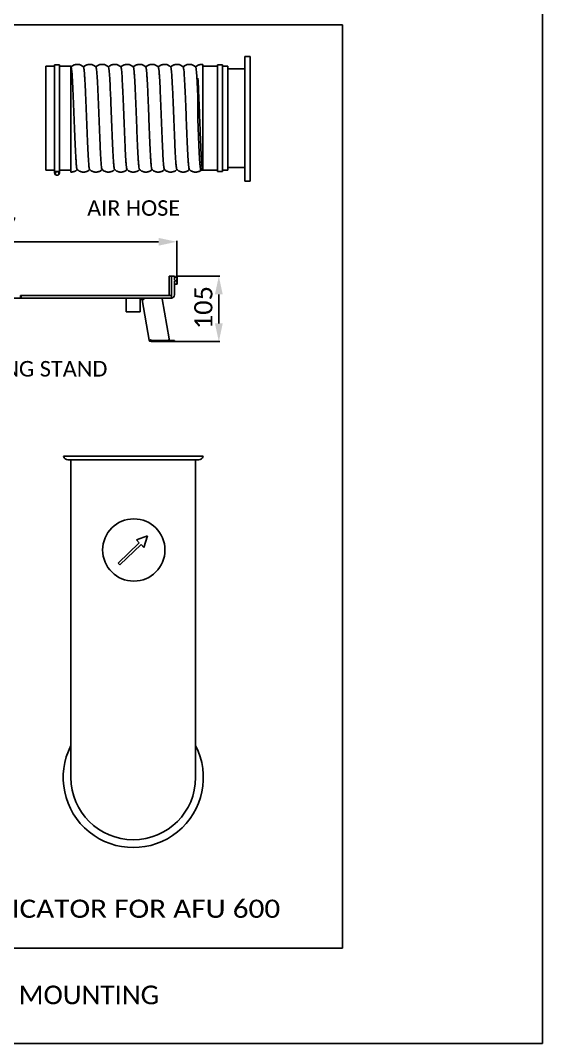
# Model space of a CAD drawing. Header units: millimetres. Extents: x 239 to 3500, y 0 to 2475.
# Drawn here: x 2662 to 3500, y 0 to 1643 of the extents above; entities that cross this region are included whole.
import ezdxf
from ezdxf.enums import TextEntityAlignment as Align

# ---------------------------------------------------------------- set-up
doc = ezdxf.new("R2010")
doc.units = ezdxf.units.MM
doc.header["$LTSCALE"] = 192.5
doc.header["$PDMODE"] = 3
doc.header["$PDSIZE"] = 8
doc.layers.get('0').update_dxf_attribs({"linetype": 'CONTINUOUS'})
doc.layers.get('Defpoints').update_dxf_attribs({"linetype": 'CONTINUOUS'})
doc.styles.get("Standard").update_dxf_attribs({"font": 'calibri.ttf'})
doc.dimstyles.new('DIMSTYLE_2', dxfattribs={"dimtxt": 29.166667, "dimasz": 29.166667, "dimexe": 1.5, "dimexo": 1, "dimtad": 1, "dimdsep": 46, "dimtxsty": 'Standard', "dimblk": '_FILLED', "dimblk1": '_FILLED', "dimblk2": '_FILLED', "dimcen": 0.09, "dimazin": 2, "dimtp": 0.01, "dimtm": 0.01, "dimtfac": 1, "dimtofl": 0, "dimtmove": 0, "dimatfit": 1, "dimldrblk": '_FILLED', "dimfxl": 1, "dimtolj": 1, "dimarcsym": 0})

# ---------------------------------------------------------------- blocks, each defined once
blk = doc.blocks.new('_FILLED')
at = {"color": 0, "linetype": 'ByBlock'}
blk.add_solid([(0, 0), (-1, 0.214), (-1, -0.214)], dxfattribs=at)
blk = doc.blocks.new('*D57')
at = {"color": 0, "linetype": 'Continuous', "lineweight": -2}
for p, q in [((2306.9, 1231.9), (2306.9, 1288.9)), ((2336.1, 1287.4), (2883.8, 1287.4)), ((2912.9, 1231.6), (2912.9, 1288.9))]:
    blk.add_line(p, q, dxfattribs=at)
at = {"layer": 'Defpoints', "color": 0}
for p in [(2912.9, 1287.4), (2306.9, 1230.9), (2912.9, 1230.6)]:
    blk.add_point(p, dxfattribs=at)
at = {"color": 0, "linetype": 'ByBlock', "lineweight": -2, "xscale": 29.1666666667, "yscale": 29.1666666667, "zscale": 29.1666666667, "rotation": 180}
blk.add_blockref('_FILLED', (2306.9, 1287.4), dxfattribs=at)
at = {"color": 0, "linetype": 'ByBlock', "lineweight": -2, "xscale": 29.1666666667, "yscale": 29.1666666667, "zscale": 29.1666666667}
blk.add_blockref('_FILLED', (2912.9, 1287.4), dxfattribs=at)
at = {"color": 0, "insert": (2620.9, 1326.9), "char_height": 29.17, "attachment_point": 2, "line_spacing_factor": 0.9}
blk.add_mtext('\\A1;607', dxfattribs=at)
blk = doc.blocks.new('*D58')
at = {"color": 0, "linetype": 'Continuous', "lineweight": -2}
for p, q in [((2911.3, 1232.1), (2982, 1232.1)), ((2980.5, 1202.9), (2980.5, 1156.2)), ((2909.8, 1127.1), (2982, 1127.1))]:
    blk.add_line(p, q, dxfattribs=at)
at = {"layer": 'Defpoints', "color": 0}
for p in [(2910.3, 1232.1), (2908.8, 1127.1), (2980.5, 1127.1)]:
    blk.add_point(p, dxfattribs=at)
at = {"color": 0, "linetype": 'ByBlock', "lineweight": -2, "xscale": 29.1666666667, "yscale": 29.1666666667, "zscale": 29.1666666667}
for p, rotation in [((2980.5, 1232.1), 90), ((2980.5, 1127.1), 270)]:
    blk.add_blockref('_FILLED', p, dxfattribs=dict(at, rotation=rotation))
at = {"color": 0, "insert": (2941, 1181.7), "char_height": 29.17, "attachment_point": 2, "rotation": 90, "line_spacing_factor": 0.9}
blk.add_mtext('\\A1;105', dxfattribs=at)
blk = doc.blocks.new('ARROW_4_BL0', base_point=(2939.3, 584.8))
at = {"color": 7, "linetype": 'Continuous'}
for p, q in [((2945.1, 601.7), (2962.8, 608.2)), ((2962.8, 608.2), (2956.7, 589.7)), ((2915.8, 564.2), (2949.5, 597.1)), ((2918.5, 561.4), (2952.3, 594.3)), ((2949.5, 597.1), (2945.1, 601.7)), ((2952.3, 594.3), (2956.7, 589.7)), ((2915.8, 564.2), (2918.5, 561.4))]:
    blk.add_line(p, q, dxfattribs=at)

msp = doc.modelspace()

# ---------------------------------------------------------------- linework, layer by layer
at = {"linetype": 'Continuous'}
for p, q in [((3500, 0), (3500, 2475)), ((2702.925, 1402.198), (2702.925, 1569.398)), ((2702.925, 1569.398), (2716.907, 1569.398)), ((2716.907, 1571.398), (2716.907, 1400.198)), ((2716.907, 1571.398), (2724.907, 1571.398)), ((2724.907, 1571.398), (2724.907, 1400.198)), ((2724.907, 1569.398), (2742.925, 1569.398)), ((2742.925, 1569.398), (2742.925, 1563.041)), ((2742.925, 1399.295), (2742.925, 1563.039)), ((2743.927, 1568.786), (2743.213, 1568.111)), ((2763.334, 1567.96), (2763.139, 1568.16)), ((2783.334, 1567.96), (2783.139, 1568.16)), ((2803.334, 1567.96), (2803.139, 1568.16)), ((2823.334, 1567.96), (2823.139, 1568.16)), ((2843.334, 1567.96), (2843.139, 1568.16)), ((2863.334, 1567.96), (2863.139, 1568.16)), ((2883.334, 1567.96), (2883.139, 1568.16)), ((2903.334, 1567.96), (2903.139, 1568.16)), ((2904.196, 1564.011), (2904.201, 1563.972)), ((2904.196, 1564.007), (2904.201, 1563.972)), ((2923.334, 1567.96), (2923.139, 1568.16)), ((2943.334, 1567.96), (2943.139, 1568.16)), ((2954.925, 1402.007), (2954.925, 1572.195)), ((2954.925, 1569.398), (2978.125, 1569.398)), ((2986.125, 1571.398), (2978.125, 1571.398)), ((2978.125, 1400.198), (2978.125, 1571.398)), ((2986.125, 1400.198), (2986.125, 1571.398)), ((2986.125, 1569.398), (2994.925, 1569.398)), ((2994.925, 1402.198), (2994.925, 1569.398)), ((3022.125, 1564.998), (2994.925, 1564.998)), ((3022.125, 1566.598), (3022.125, 1404.998)), ((3030.885, 1404.83), (3030.885, 1566.509)), ((2946.925, 1479.252), (2946.925, 1550.124)), ((2702.925, 1402.198), (2716.907, 1402.198)), ((2716.907, 1400.198), (2724.907, 1400.198)), ((2716.907, 1398.79), (2716.907, 1400.008)), ((2724.907, 1402.198), (2742.925, 1402.198)), ((2724.907, 1398.79), (2724.907, 1400.008)), ((2742.925, 1399.296), (2743.2, 1399.293)), ((2743.2, 1399.293), (2743.591, 1399.298)), ((2753.066, 1403.637), (2753.213, 1403.485)), ((2773.066, 1403.637), (2773.213, 1403.485)), ((2793.066, 1403.637), (2793.213, 1403.485)), ((2813.066, 1403.637), (2813.213, 1403.485)), ((2833.066, 1403.637), (2833.213, 1403.485)), ((2853.067, 1403.636), (2853.181, 1403.518)), ((2873.066, 1403.637), (2873.213, 1403.485)), ((2893.066, 1403.637), (2893.213, 1403.485)), ((2913.066, 1403.637), (2913.213, 1403.485)), ((2933.066, 1403.637), (2933.213, 1403.485)), ((2951.683, 1402.198), (2954.669, 1402.198)), ((2954.925, 1402.198), (2978.125, 1402.198)), ((2986.125, 1400.198), (2978.125, 1400.198)), ((2986.125, 1402.198), (2994.925, 1402.198)), ((3022.125, 1406.598), (2994.925, 1406.598)), ((2900.682, 1232.076), (2909.163, 1232.076)), ((2900.682, 1202.076), (2900.682, 1232.076)), ((2904.621, 1202.076), (2904.621, 1232.076)), ((2912.922, 1224.925), (2909.096, 1224.925)), ((2909.163, 1232.076), (2909.163, 1230.621)), ((2909.163, 1230.651), (2912.922, 1230.651)), ((2912.922, 1230.499), (2909.163, 1230.499)), ((2909.163, 1225.627), (2909.163, 1230.499)), ((2909.163, 1219.502), (2909.163, 1224.242)), ((2912.922, 1219.502), (2909.163, 1219.502)), ((2909.163, 1219.502), (2909.163, 1202.076)), ((2913.413, 1230.575), (2913.413, 1219.578)), ((2904.446, 1201.076), (2662.201, 1201.076)), ((2662.201, 1201.076), (2662.201, 1197.076)), ((2663.069, 1197.076), (2663.069, 1201.076)), ((2904.446, 1201.076), (2904.446, 1197.076)), ((2904.446, 1197.076), (2315.881, 1197.076)), ((2831.816, 1197.076), (2831.816, 1175.076)), ((2854.33, 1175.076), (2854.33, 1197.076)), ((2854.33, 1195.076), (2856.33, 1195.076)), ((2855.33, 1195.076), (2855.33, 1197.076)), ((2857.314, 1194.25), (2860.269, 1194.771)), ((2868.722, 1129.555), (2857.314, 1194.25)), ((2860.158, 1195.401), (2861.563, 1197.076)), ((2860.269, 1194.771), (2860.158, 1195.401)), ((2889.549, 1195.718), (2900.877, 1131.473)), ((2831.816, 1175.076), (2854.33, 1175.076)), ((2868.722, 1129.555), (2871.676, 1130.076)), ((2871.676, 1130.076), (2871.844, 1129.126)), ((2871.676, 1129.076), (2871.844, 1129.076)), ((2871.676, 1127.076), (2871.676, 1129.076)), ((2871.676, 1127.076), (2909.159, 1127.076)), ((2898.908, 1129.126), (2871.844, 1129.126)), ((2899.159, 1129.076), (2909.159, 1129.076)), ((2909.159, 1129.076), (2909.159, 1127.076)), ((2731.296, 943.015), (2732.282, 943.182)), ((2731.296, 943.015), (2955.1, 943.015)), ((2732.282, 943.182), (2954.114, 943.182)), ((2738.198, 937.182), (2947.839, 937.182)), ((2743.198, 427.208), (2743.198, 937.182)), ((2943.198, 427.208), (2943.198, 937.182)), ((2955.1, 943.015), (2954.114, 943.182)), ((238.857, 0), (3500, 0))]:
    msp.add_line(p, q, dxfattribs=at)
for p, q in [((3022.125, 1564.998), (3022.125, 1584.998)), ((3022.125, 1584.998), (3030.885, 1584.998)), ((3030.885, 1584.998), (3030.885, 1566.509)), ((3022.125, 1404.998), (3022.125, 1384.998)), ((3030.885, 1384.998), (3030.885, 1404.83)), ((3022.125, 1384.998), (3030.885, 1384.998))]:
    msp.add_line(p, q)
msp.add_lwpolyline([(1919.569, 1635.564), (3178.721, 1635.564), (3178.721, 153.229), (1919.569, 153.229)], close=True)
for points in [[(2743.334, 1567.96), (2743.139, 1568.16), (2742.925, 1568.369)], [(2753.2, 1572.304), (2752.742, 1572.296), (2751.621, 1572.214), (2750.516, 1572.043), (2749.442, 1571.788), (2748.404, 1571.454), (2747.405, 1571.045), (2746.45, 1570.564), (2745.547, 1570.022), (2744.705, 1569.426), (2743.927, 1568.786)], [(2763.139, 1568.16), (2762.418, 1568.835), (2761.633, 1569.473), (2760.785, 1570.066), (2759.877, 1570.604), (2758.919, 1571.079), (2757.918, 1571.482), (2756.88, 1571.81), (2755.808, 1572.058), (2754.707, 1572.222), (2753.591, 1572.298), (2753.2, 1572.304)], [(2773.2, 1572.304), (2772.758, 1572.297), (2771.643, 1572.217), (2770.536, 1572.047), (2769.446, 1571.79), (2768.385, 1571.447), (2767.367, 1571.027), (2766.396, 1570.535), (2765.482, 1569.979), (2764.641, 1569.377), (2763.877, 1568.742), (2763.186, 1568.083)], [(2783.139, 1568.16), (2782.418, 1568.835), (2781.633, 1569.473), (2780.785, 1570.066), (2779.877, 1570.604), (2778.919, 1571.079), (2777.918, 1571.482), (2776.88, 1571.81), (2775.808, 1572.058), (2774.707, 1572.222), (2773.591, 1572.298), (2773.2, 1572.304)], [(2793.2, 1572.304), (2792.817, 1572.299), (2791.741, 1572.227), (2790.653, 1572.07), (2789.555, 1571.819), (2788.465, 1571.476), (2787.416, 1571.05), (2786.414, 1570.545), (2785.47, 1569.971), (2784.613, 1569.356), (2783.85, 1568.718), (2783.2, 1568.096)], [(2803.139, 1568.16), (2802.418, 1568.835), (2801.633, 1569.473), (2800.785, 1570.066), (2799.877, 1570.604), (2798.919, 1571.079), (2797.918, 1571.482), (2796.88, 1571.81), (2795.808, 1572.058), (2794.707, 1572.222), (2793.591, 1572.298), (2793.2, 1572.304)], [(2813.2, 1572.304), (2812.742, 1572.296), (2811.621, 1572.214), (2810.516, 1572.043), (2809.442, 1571.788), (2808.404, 1571.454), (2807.405, 1571.045), (2806.45, 1570.564), (2805.547, 1570.022), (2804.705, 1569.426), (2803.927, 1568.786), (2803.213, 1568.111), (2803.196, 1568.093)], [(2823.139, 1568.16), (2822.418, 1568.835), (2821.633, 1569.473), (2820.785, 1570.066), (2819.877, 1570.604), (2818.919, 1571.079), (2817.918, 1571.482), (2816.88, 1571.81), (2815.808, 1572.058), (2814.707, 1572.222), (2813.591, 1572.298), (2813.2, 1572.304)], [(2833.2, 1572.304), (2832.742, 1572.296), (2831.621, 1572.214), (2830.516, 1572.043), (2829.442, 1571.788), (2828.404, 1571.454), (2827.405, 1571.045), (2826.45, 1570.564), (2825.547, 1570.022), (2824.705, 1569.426), (2823.927, 1568.786), (2823.213, 1568.111), (2823.196, 1568.093)], [(2843.139, 1568.16), (2842.418, 1568.835), (2841.633, 1569.473), (2840.785, 1570.066), (2839.877, 1570.604), (2838.919, 1571.079), (2837.918, 1571.482), (2836.88, 1571.81), (2835.808, 1572.058), (2834.707, 1572.222), (2833.591, 1572.298), (2833.2, 1572.304)], [(2853.2, 1572.304), (2852.742, 1572.296), (2851.621, 1572.214), (2850.516, 1572.043), (2849.442, 1571.788), (2848.404, 1571.454), (2847.405, 1571.045), (2846.45, 1570.564), (2845.547, 1570.022), (2844.705, 1569.426), (2843.927, 1568.786), (2843.213, 1568.111), (2843.196, 1568.093)], [(2863.139, 1568.16), (2862.418, 1568.835), (2861.633, 1569.473), (2860.785, 1570.066), (2859.877, 1570.604), (2858.919, 1571.079), (2857.918, 1571.482), (2856.88, 1571.81), (2855.808, 1572.058), (2854.707, 1572.222), (2853.591, 1572.298), (2853.2, 1572.304)], [(2873.2, 1572.304), (2872.742, 1572.296), (2871.621, 1572.214), (2870.516, 1572.043), (2869.442, 1571.788), (2868.404, 1571.454), (2867.405, 1571.045), (2866.45, 1570.564), (2865.547, 1570.022), (2864.705, 1569.426), (2863.927, 1568.786), (2863.213, 1568.111), (2863.196, 1568.093)], [(2883.139, 1568.16), (2882.418, 1568.835), (2881.633, 1569.473), (2880.785, 1570.066), (2879.877, 1570.604), (2878.919, 1571.079), (2877.918, 1571.482), (2876.88, 1571.81), (2875.808, 1572.058), (2874.707, 1572.222), (2873.591, 1572.298), (2873.2, 1572.304)], [(2893.2, 1572.304), (2892.742, 1572.296), (2891.621, 1572.214), (2890.516, 1572.043), (2889.442, 1571.788), (2888.404, 1571.454), (2887.405, 1571.045), (2886.45, 1570.564), (2885.547, 1570.022), (2884.705, 1569.426), (2883.927, 1568.786), (2883.213, 1568.111), (2883.196, 1568.093)], [(2903.139, 1568.16), (2902.418, 1568.835), (2901.633, 1569.473), (2900.785, 1570.066), (2899.877, 1570.604), (2898.919, 1571.079), (2897.918, 1571.482), (2896.88, 1571.81), (2895.808, 1572.058), (2894.707, 1572.222), (2893.591, 1572.298), (2893.2, 1572.304)], [(2913.2, 1572.304), (2912.742, 1572.296), (2911.621, 1572.214), (2910.516, 1572.043), (2909.442, 1571.788), (2908.404, 1571.454), (2907.405, 1571.045), (2906.45, 1570.564), (2905.547, 1570.022), (2904.705, 1569.426), (2903.927, 1568.786), (2903.213, 1568.111), (2903.196, 1568.093)], [(2923.139, 1568.16), (2922.418, 1568.835), (2921.633, 1569.473), (2920.785, 1570.066), (2919.877, 1570.604), (2918.919, 1571.079), (2917.918, 1571.482), (2916.88, 1571.81), (2915.808, 1572.058), (2914.707, 1572.222), (2913.591, 1572.298), (2913.2, 1572.304)], [(2933.2, 1572.304), (2932.799, 1572.298), (2931.712, 1572.224), (2930.618, 1572.063), (2929.523, 1571.811), (2928.443, 1571.468), (2927.403, 1571.044), (2926.411, 1570.543), (2925.475, 1569.974), (2924.622, 1569.363), (2923.859, 1568.726), (2923.174, 1568.071)], [(2943.139, 1568.16), (2942.418, 1568.835), (2941.633, 1569.473), (2940.785, 1570.066), (2939.877, 1570.604), (2938.919, 1571.079), (2937.918, 1571.482), (2936.88, 1571.81), (2935.808, 1572.058), (2934.707, 1572.222), (2933.591, 1572.298), (2933.2, 1572.304)], [(2953.2, 1572.304), (2952.742, 1572.296), (2951.621, 1572.214), (2950.516, 1572.043), (2949.442, 1571.788), (2948.404, 1571.454), (2947.405, 1571.045), (2946.45, 1570.564), (2945.547, 1570.022), (2944.705, 1569.426), (2943.927, 1568.786), (2943.213, 1568.111), (2943.196, 1568.093)], [(2954.925, 1572.197), (2954.707, 1572.222), (2953.591, 1572.298), (2953.2, 1572.304)], [(2743.591, 1399.298), (2744.707, 1399.375), (2745.808, 1399.539), (2746.88, 1399.787), (2747.918, 1400.114), (2748.919, 1400.517), (2749.877, 1400.993), (2750.785, 1401.531), (2751.633, 1402.123), (2752.418, 1402.761), (2753.139, 1403.437), (2753.203, 1403.503)], [(2753.213, 1403.485), (2753.927, 1402.81), (2754.705, 1402.171), (2755.547, 1401.575), (2756.45, 1401.032), (2757.405, 1400.552), (2758.404, 1400.142), (2759.442, 1399.808), (2760.516, 1399.553), (2761.621, 1399.383), (2762.742, 1399.3), (2763.2, 1399.293)], [(2763.2, 1399.293), (2763.591, 1399.298), (2764.707, 1399.375), (2765.808, 1399.539), (2766.88, 1399.787), (2767.918, 1400.114), (2768.919, 1400.517), (2769.877, 1400.993), (2770.785, 1401.531), (2771.633, 1402.123), (2772.418, 1402.761), (2773.139, 1403.437), (2773.203, 1403.503)], [(2773.213, 1403.485), (2773.927, 1402.81), (2774.705, 1402.171), (2775.547, 1401.575), (2776.45, 1401.032), (2777.405, 1400.552), (2778.404, 1400.142), (2779.442, 1399.808), (2780.516, 1399.553), (2781.621, 1399.383), (2782.742, 1399.3), (2783.2, 1399.293)], [(2783.2, 1399.293), (2783.591, 1399.298), (2784.707, 1399.375), (2785.808, 1399.539), (2786.88, 1399.787), (2787.918, 1400.114), (2788.919, 1400.517), (2789.877, 1400.993), (2790.785, 1401.531), (2791.633, 1402.123), (2792.418, 1402.761), (2793.139, 1403.437), (2793.203, 1403.503)], [(2793.213, 1403.485), (2793.927, 1402.81), (2794.705, 1402.171), (2795.547, 1401.575), (2796.45, 1401.032), (2797.405, 1400.552), (2798.404, 1400.142), (2799.442, 1399.808), (2800.516, 1399.553), (2801.621, 1399.383), (2802.742, 1399.3), (2803.2, 1399.293)], [(2803.2, 1399.293), (2803.591, 1399.298), (2804.707, 1399.375), (2805.808, 1399.539), (2806.88, 1399.787), (2807.918, 1400.114), (2808.919, 1400.517), (2809.877, 1400.993), (2810.785, 1401.531), (2811.633, 1402.123), (2812.418, 1402.761), (2813.139, 1403.437), (2813.203, 1403.503)], [(2813.213, 1403.485), (2813.927, 1402.81), (2814.705, 1402.171), (2815.547, 1401.575), (2816.45, 1401.032), (2817.405, 1400.552), (2818.404, 1400.142), (2819.442, 1399.808), (2820.516, 1399.553), (2821.621, 1399.383), (2822.742, 1399.3), (2823.2, 1399.293)], [(2823.2, 1399.293), (2823.591, 1399.298), (2824.707, 1399.375), (2825.808, 1399.539), (2826.88, 1399.787), (2827.918, 1400.114), (2828.919, 1400.517), (2829.877, 1400.993), (2830.785, 1401.531), (2831.633, 1402.123), (2832.418, 1402.761), (2833.139, 1403.437), (2833.203, 1403.503)], [(2833.213, 1403.485), (2833.927, 1402.81), (2834.705, 1402.171), (2835.547, 1401.575), (2836.45, 1401.032), (2837.405, 1400.552), (2838.404, 1400.142), (2839.442, 1399.808), (2840.516, 1399.553), (2841.621, 1399.383), (2842.742, 1399.3), (2843.2, 1399.293)], [(2843.2, 1399.293), (2843.591, 1399.298), (2844.707, 1399.375), (2845.808, 1399.539), (2846.88, 1399.787), (2847.918, 1400.114), (2848.919, 1400.517), (2849.877, 1400.993), (2850.785, 1401.531), (2851.633, 1402.123), (2852.418, 1402.761), (2853.139, 1403.437), (2853.203, 1403.503)], [(2853.181, 1403.518), (2853.872, 1402.859), (2854.641, 1402.22), (2855.496, 1401.608), (2856.433, 1401.042), (2857.425, 1400.543), (2858.464, 1400.121), (2859.544, 1399.78), (2860.636, 1399.53), (2861.725, 1399.371), (2862.806, 1399.298), (2863.2, 1399.293)], [(2863.2, 1399.293), (2863.591, 1399.298), (2864.707, 1399.375), (2865.808, 1399.539), (2866.88, 1399.787), (2867.918, 1400.114), (2868.919, 1400.517), (2869.877, 1400.993), (2870.785, 1401.531), (2871.633, 1402.123), (2872.418, 1402.761), (2873.139, 1403.437), (2873.203, 1403.503)], [(2873.213, 1403.485), (2873.927, 1402.81), (2874.705, 1402.171), (2875.547, 1401.575), (2876.45, 1401.032), (2877.405, 1400.552), (2878.404, 1400.142), (2879.442, 1399.808), (2880.516, 1399.553), (2881.621, 1399.383), (2882.742, 1399.3), (2883.2, 1399.293)], [(2883.2, 1399.293), (2883.591, 1399.298), (2884.707, 1399.375), (2885.808, 1399.539), (2886.88, 1399.787), (2887.918, 1400.114), (2888.919, 1400.517), (2889.877, 1400.993), (2890.785, 1401.531), (2891.633, 1402.123), (2892.418, 1402.761), (2893.139, 1403.437), (2893.203, 1403.503)], [(2893.213, 1403.485), (2893.927, 1402.81), (2894.705, 1402.171), (2895.547, 1401.575), (2896.45, 1401.032), (2897.405, 1400.552), (2898.404, 1400.142), (2899.442, 1399.808), (2900.516, 1399.553), (2901.621, 1399.383), (2902.742, 1399.3), (2903.2, 1399.293)], [(2903.2, 1399.293), (2903.591, 1399.298), (2904.707, 1399.375), (2905.808, 1399.539), (2906.88, 1399.787), (2907.918, 1400.114), (2908.919, 1400.517), (2909.877, 1400.993), (2910.785, 1401.531), (2911.633, 1402.123), (2912.418, 1402.761), (2913.139, 1403.437), (2913.203, 1403.503)], [(2913.213, 1403.485), (2913.927, 1402.81), (2914.705, 1402.171), (2915.547, 1401.575), (2916.45, 1401.032), (2917.405, 1400.552), (2918.404, 1400.142), (2919.442, 1399.808), (2920.516, 1399.553), (2921.621, 1399.383), (2922.742, 1399.3), (2923.2, 1399.293)], [(2923.2, 1399.293), (2923.591, 1399.298), (2924.707, 1399.375), (2925.808, 1399.539), (2926.88, 1399.787), (2927.918, 1400.114), (2928.919, 1400.517), (2929.877, 1400.993), (2930.785, 1401.531), (2931.633, 1402.123), (2932.418, 1402.761), (2933.139, 1403.437), (2933.203, 1403.503)], [(2933.213, 1403.485), (2933.927, 1402.81), (2934.705, 1402.171), (2935.547, 1401.575), (2936.45, 1401.032), (2937.405, 1400.552), (2938.404, 1400.142), (2939.442, 1399.808), (2940.516, 1399.553), (2941.621, 1399.383), (2942.742, 1399.3), (2943.2, 1399.293)], [(2943.2, 1399.293), (2943.591, 1399.298), (2944.707, 1399.375), (2945.808, 1399.539), (2946.88, 1399.787), (2947.918, 1400.114), (2948.919, 1400.517), (2949.877, 1400.993)], [(2949.877, 1400.993), (2950.785, 1401.531), (2951.633, 1402.123), (2951.701, 1402.175)], [(2954.62, 1402.236), (2954.705, 1402.171), (2954.925, 1402.006)]]:
    msp.add_lwpolyline(points, dxfattribs=at)
msp.add_circle((2844.053, 792.519), 50, dxfattribs=at)
for centre, radius, start, end in [((2679.5, 1556.049), 65.184, 7.018459, 7.311237), ((2693.739, 1555.335), 70.989, 6.859621, 7.100567), ((2712.358, 1555.167), 72.38, 6.848634, 7.029883), ((2706.589, 1554.473), 78.191, 6.709412, 6.849133), ((2732.363, 1555.168), 72.375, 6.848925, 7.029894), ((2726.52, 1554.465), 78.26, 6.705546, 6.849372), ((2752.423, 1555.175), 72.315, 6.851464, 7.030869), ((2745.931, 1554.395), 78.853, 6.672543, 6.851422), ((2783.692, 1556.577), 60.959, 7.018898, 7.606169), ((2797.77, 1555.834), 66.927, 7.014053, 7.200744), ((2792.346, 1555.166), 72.393, 6.863509, 7.014482), ((2817.308, 1555.776), 67.393, 7.012586, 7.172157), ((2812.305, 1555.161), 72.434, 6.862925, 7.012674), ((2831.737, 1555.092), 73.006, 6.856354, 6.986243), ((2852.428, 1555.176), 72.31, 6.851868, 7.030772), ((2845.818, 1554.382), 78.968, 6.666322, 6.851719), ((2720.657, 1400.018), 3.749, 176.776421, 180.186401), ((2720.706, 1400.018), 3.798, 180.185816, 183.168936), ((2716.777, 1399.83), 0.428, 350.549568, 359.82549), ((2720.886, 1397.396), 2.842, 137.032775, 138.74324), ((2720.899, 1397.382), 2.861, 110.690316, 116.694036), ((2720.914, 1397.35), 2.897, 103.152892, 110.759033), ((2720.926, 1397.308), 2.94, 102.589139, 109.690281), ((2720.877, 1397.263), 2.985, 73.550336, 77.331774), ((2720.887, 1397.297), 2.95, 70.376228, 73.550299), ((2720.901, 1397.352), 2.895, 68.3882, 73.484801), ((2720.922, 1397.388), 2.852, 63.278316, 68.527526), ((2720.923, 1397.391), 2.849, 41.141222, 43.549624), ((2720.938, 1397.408), 2.826, 41.091313, 43.518935), ((2721.137, 1400.015), 3.769, 359.851765, 3.331082), ((2721.099, 1400.016), 3.807, 357.053339, 359.852578), ((2720.902, 1398.227), 3.989, 208.00116, 257.705377), ((2901.707, 1226.798), 11.811, 15.005423, 18.264172), ((2900.99, 1228.852), 12.562, 341.78263, 343.161534), ((2901.58, 1221.087), 11.973, 17.278812, 18.692165), ((2906.47, 1222.214), 6.943, 357.619757, 359.994794), ((2904.163, 1202.076), 5, 273.231083, 0), ((2899.515, 1202.081), 5.106, 345.178878, 354.097036), ((2899.56, 1202.077), 5.061, 354.090087, 359.988357), ((2856.33, 1194.076), 3, 10, 90), ((2856.33, 1194.076), 1, 10, 90), ((2887.579, 1195.371), 2, 10, 58.509369), ((2871.676, 1130.076), 3, 190, 270), ((2871.676, 1130.076), 1, 190, 270), ((2856.171, 1288.705), 159.613, 275.233031, 275.472978), ((2873.271, 1157.61), 27.804, 266.3431, 266.567867), ((2898.908, 1131.126), 2, 270, 10), ((2738.198, 944.182), 7, 189.611359, 270), ((2948.198, 944.182), 7, 270, 350.388641), ((2843.198, 427.208), 112.5, 152.771035, 27.227757), ((2843.198, 427.208), 100, 180, 0)]:
    msp.add_arc(centre, radius, start, end, dxfattribs=at)
for points, knots in [([(2743.282, 1568.003), (2743.291, 1567.997), (2743.309, 1567.984), (2743.326, 1567.968), (2743.334, 1567.96)], [0, 0, 0, 0, 0.47557168, 1, 1, 1, 1]), ([(2743.461, 1567.762), (2743.495, 1567.693), (2743.652, 1567.297), (2743.742, 1566.879), (2743.811, 1566.538)], [0, 0, 0, 0, 0.18176345, 1, 1, 1, 1]), ([(2743.811, 1566.538), (2743.842, 1566.385), (2743.977, 1565.657), (2744.08, 1564.924), (2744.154, 1564.345)], [0, 0, 0, 0, 0.21029004, 1, 1, 1, 1]), ([(2744.196, 1564.014), (2744.409, 1562.284), (2744.792, 1558.129), (2745.561, 1547.49), (2746.39, 1530.38), (2747.406, 1506.785), (2748.372, 1480.867), (2749.243, 1459.148), (2749.949, 1442.742), (2750.448, 1431.996), (2750.965, 1422.679), (2751.479, 1415.056), (2751.975, 1409.373), (2752.34, 1406.26), (2752.584, 1405.063)], [0, 0, 0, 0, 0.03285127, 0.07859216, 0.20100159, 0.35562177, 0.52362541, 0.6897306, 0.76521482, 0.83304704, 0.89244422, 0.94105123, 0.97698852, 1, 1, 1, 1]), ([(2763.487, 1567.705), (2763.521, 1567.628), (2763.677, 1567.203), (2763.769, 1566.758), (2763.839, 1566.396)], [0, 0, 0, 0, 0.18476388, 1, 1, 1, 1]), ([(2763.839, 1566.396), (2763.87, 1566.236), (2764.005, 1565.477), (2764.109, 1564.713), (2764.184, 1564.11)], [0, 0, 0, 0, 0.21148406, 1, 1, 1, 1]), ([(2764.22, 1563.814), (2764.433, 1562.043), (2764.818, 1557.807), (2765.589, 1547.012), (2766.419, 1529.717), (2767.441, 1505.946), (2768.406, 1479.923), (2769.284, 1458.186), (2769.989, 1441.82), (2770.49, 1431.151), (2771.011, 1421.942), (2771.523, 1414.46), (2772.021, 1408.949), (2772.383, 1405.955), (2772.635, 1404.824)], [0, 0, 0, 0, 0.03359844, 0.08010514, 0.20389236, 0.35974508, 0.52833605, 0.6944712, 0.76956984, 0.83693421, 0.89567554, 0.94333437, 0.97817232, 1, 1, 1, 1]), ([(2783.334, 1567.96), (2783.43, 1567.858), (2783.579, 1567.498), (2783.677, 1567.139), (2783.731, 1566.909)], [0, 0, 0, 0, 0.37224246, 1, 1, 1, 1]), ([(2783.731, 1566.909), (2783.774, 1566.724), (2783.969, 1565.77), (2784.098, 1564.804), (2784.194, 1564.025)], [0, 0, 0, 0, 0.19501698, 1, 1, 1, 1]), ([(2784.244, 1563.609), (2784.749, 1559.318), (2785.496, 1548.393), (2786.455, 1529.164), (2787.464, 1505.288), (2788.433, 1479.226), (2789.312, 1457.509), (2790.017, 1441.195), (2790.519, 1430.594), (2791.041, 1421.469), (2791.551, 1414.088), (2792.049, 1408.692), (2792.409, 1405.776), (2792.666, 1404.688)], [0, 0, 0, 0, 0.08141966, 0.20624857, 0.36291477, 0.53177865, 0.69776895, 0.77253723, 0.83953253, 0.89778817, 0.944796, 0.97891928, 1, 1, 1, 1]), ([(2803.334, 1567.96), (2803.431, 1567.858), (2803.58, 1567.495), (2803.678, 1567.135), (2803.732, 1566.904)], [0, 0, 0, 0, 0.37201073, 1, 1, 1, 1]), ([(2803.732, 1566.904), (2803.775, 1566.719), (2803.969, 1565.766), (2804.098, 1564.802), (2804.194, 1564.025)], [0, 0, 0, 0, 0.19521515, 1, 1, 1, 1]), ([(2804.245, 1563.603), (2804.749, 1559.321), (2805.494, 1548.42), (2806.452, 1529.233), (2807.459, 1505.409), (2808.427, 1479.393), (2809.304, 1457.703), (2810.008, 1441.398), (2810.509, 1430.789), (2811.03, 1421.647), (2811.54, 1414.237), (2812.037, 1408.8), (2812.397, 1405.855), (2812.652, 1404.749)], [0, 0, 0, 0, 0.08129913, 0.20588984, 0.36225778, 0.53088119, 0.69674682, 0.77154604, 0.83860428, 0.89698689, 0.94421062, 0.97860443, 1, 1, 1, 1]), ([(2823.334, 1567.96), (2823.431, 1567.858), (2823.58, 1567.494), (2823.679, 1567.133), (2823.733, 1566.901)], [0, 0, 0, 0, 0.3718984, 1, 1, 1, 1]), ([(2823.733, 1566.901), (2823.775, 1566.716), (2823.969, 1565.765), (2824.098, 1564.802), (2824.194, 1564.027)], [0, 0, 0, 0, 0.19532308, 1, 1, 1, 1]), ([(2824.25, 1563.557), (2824.754, 1559.254), (2825.501, 1548.31), (2826.459, 1529.06), (2827.468, 1505.18), (2828.437, 1479.128), (2829.315, 1457.427), (2830.02, 1441.129), (2830.521, 1430.541), (2831.044, 1421.429), (2831.553, 1414.061), (2832.051, 1408.676), (2832.41, 1405.766), (2832.668, 1404.681)], [0, 0, 0, 0, 0.08168414, 0.20666423, 0.36340233, 0.53223441, 0.698139, 0.77284167, 0.83977507, 0.89796617, 0.94490641, 0.97896954, 1, 1, 1, 1]), ([(2843.334, 1567.96), (2843.443, 1567.844), (2843.604, 1567.421), (2843.711, 1567.006), (2843.769, 1566.737)], [0, 0, 0, 0, 0.36563762, 1, 1, 1, 1]), ([(2843.769, 1566.737), (2843.801, 1566.593), (2843.938, 1565.9), (2844.04, 1565.2), (2844.115, 1564.646)], [0, 0, 0, 0, 0.20793295, 1, 1, 1, 1]), ([(2844.194, 1564.026), (2844.406, 1562.305), (2844.788, 1558.175), (2845.554, 1547.597), (2846.381, 1530.583), (2847.393, 1507.105), (2848.357, 1481.289), (2849.223, 1459.626), (2849.927, 1443.236), (2850.424, 1432.47), (2850.939, 1423.111), (2851.452, 1415.42), (2851.948, 1409.643), (2852.313, 1406.462), (2852.552, 1405.227)], [0, 0, 0, 0, 0.03269956, 0.07821416, 0.20003976, 0.35397061, 0.52146708, 0.68731934, 0.76290435, 0.83090703, 0.89059881, 0.93970294, 0.97627166, 1, 1, 1, 1]), ([(2863.475, 1567.733), (2863.508, 1567.66), (2863.665, 1567.248), (2863.756, 1566.817), (2863.825, 1566.465)], [0, 0, 0, 0, 0.18339838, 1, 1, 1, 1]), ([(2863.825, 1566.465), (2863.856, 1566.308), (2863.991, 1565.564), (2864.095, 1564.815), (2864.17, 1564.223)], [0, 0, 0, 0, 0.21090975, 1, 1, 1, 1]), ([(2864.22, 1563.817), (2864.431, 1562.057), (2864.815, 1557.848), (2865.582, 1547.123), (2866.409, 1529.943), (2867.426, 1506.314), (2868.388, 1480.416), (2869.26, 1458.749), (2869.964, 1442.403), (2870.462, 1431.711), (2870.979, 1422.451), (2871.491, 1414.887), (2871.987, 1409.262), (2872.35, 1406.186), (2872.596, 1405.007)], [0, 0, 0, 0, 0.03344066, 0.07969283, 0.20278759, 0.35780599, 0.52575934, 0.69157445, 0.76678133, 0.83433958, 0.89343875, 0.94170182, 0.97729994, 1, 1, 1, 1]), ([(2883.479, 1567.722), (2883.513, 1567.648), (2883.668, 1567.233), (2883.76, 1566.798), (2883.829, 1566.444)], [0, 0, 0, 0, 0.18404258, 1, 1, 1, 1]), ([(2883.829, 1566.444), (2883.86, 1566.287), (2883.995, 1565.539), (2884.099, 1564.785), (2884.174, 1564.19)], [0, 0, 0, 0, 0.21109457, 1, 1, 1, 1]), ([(2884.22, 1563.816), (2884.431, 1562.057), (2884.815, 1557.849), (2885.581, 1547.129), (2886.408, 1529.957), (2887.425, 1506.339), (2888.387, 1480.449), (2889.258, 1458.788), (2889.962, 1442.443), (2890.46, 1431.75), (2890.977, 1422.487), (2891.489, 1414.917), (2891.985, 1409.284), (2892.348, 1406.203), (2892.593, 1405.021)], [0, 0, 0, 0, 0.03343232, 0.07966876, 0.20271716, 0.35767742, 0.52558463, 0.69137493, 0.76658825, 0.83415916, 0.89328239, 0.94158714, 0.97723856, 1, 1, 1, 1]), ([(2903.334, 1567.96), (2903.35, 1567.943), (2903.423, 1567.851), (2903.473, 1567.742), (2903.508, 1567.655)], [0, 0, 0, 0, 0.19677431, 1, 1, 1, 1]), ([(2903.508, 1567.655), (2903.542, 1567.574), (2903.694, 1567.133), (2903.787, 1566.675), (2903.857, 1566.303)], [0, 0, 0, 0, 0.18753397, 1, 1, 1, 1]), ([(2903.857, 1566.303), (2903.887, 1566.141), (2904.019, 1565.38), (2904.122, 1564.614), (2904.196, 1564.011)], [0, 0, 0, 0, 0.21275124, 1, 1, 1, 1]), ([(2904.221, 1563.807), (2904.434, 1562.035), (2904.819, 1557.795), (2905.59, 1546.991), (2906.42, 1529.686), (2907.443, 1505.903), (2908.408, 1479.87), (2909.286, 1458.129), (2909.992, 1441.763), (2910.493, 1431.098), (2911.014, 1421.895), (2911.526, 1414.422), (2912.024, 1408.921), (2912.385, 1405.935), (2912.639, 1404.808)], [0, 0, 0, 0, 0.03362917, 0.0801719, 0.2040356, 0.35996712, 0.5286077, 0.69475908, 0.76984069, 0.83718132, 0.89588456, 0.94348437, 0.97825149, 1, 1, 1, 1]), ([(2923.334, 1567.96), (2923.432, 1567.856), (2923.583, 1567.486), (2923.683, 1567.118), (2923.737, 1566.881)], [0, 0, 0, 0, 0.37110071, 1, 1, 1, 1]), ([(2923.737, 1566.881), (2923.779, 1566.697), (2923.971, 1565.752), (2924.099, 1564.796), (2924.194, 1564.026)], [0, 0, 0, 0, 0.19600718, 1, 1, 1, 1]), ([(2924.251, 1563.549), (2924.755, 1559.243), (2925.502, 1548.295), (2926.46, 1529.042), (2927.469, 1505.161), (2928.437, 1479.11), (2929.316, 1457.411), (2930.021, 1441.116), (2930.522, 1430.53), (2931.044, 1421.421), (2931.554, 1414.054), (2932.051, 1408.672), (2932.41, 1405.764), (2932.668, 1404.679)], [0, 0, 0, 0, 0.08173035, 0.2067384, 0.36349148, 0.53232037, 0.69821148, 0.77290268, 0.83982495, 0.89800388, 0.94493061, 0.978981, 1, 1, 1, 1]), ([(2943.334, 1567.96), (2943.446, 1567.842), (2943.609, 1567.406), (2943.718, 1566.979), (2943.777, 1566.701)], [0, 0, 0, 0, 0.36441223, 1, 1, 1, 1]), ([(2943.777, 1566.701), (2943.808, 1566.556), (2943.945, 1565.855), (2944.048, 1565.149), (2944.122, 1564.589)], [0, 0, 0, 0, 0.20835491, 1, 1, 1, 1]), ([(2944.122, 1564.589), (2944.432, 1562.255), (2944.939, 1556.376), (2945.965, 1540.772), (2946.509, 1527.496), (2946.925, 1517.762)], [0, 0, 0, 0, 0.15052822, 0.37707138, 1, 1, 1, 1]), ([(2946.926, 1550.124), (2947.302, 1543.887), (2947.954, 1529.965), (2948.896, 1507.742), (2949.794, 1483.468), (2950.585, 1463.003), (2951.241, 1447.296), (2951.703, 1436.692), (2952.168, 1427.195), (2952.648, 1419), (2953.065, 1413.087), (2953.402, 1409.19), (2953.631, 1406.922), (2953.86, 1405.105), (2954.082, 1403.717), (2954.312, 1402.824), (2954.488, 1402.338), (2954.62, 1402.236)], [0, 0, 0, 0, 0.12647432, 0.28213965, 0.45031139, 0.61821131, 0.69676205, 0.76854808, 0.83309966, 0.88923447, 0.93474748, 0.95307979, 0.96844425, 0.98085172, 0.99025834, 0.99662646, 1, 1, 1, 1]), ([(2951.377, 1402.575), (2951.244, 1402.899), (2951.04, 1403.784), (2950.631, 1406.34), (2950.191, 1411.04), (2949.648, 1418.362), (2949.102, 1427.737), (2948.57, 1438.847), (2947.83, 1456.203), (2947.283, 1469.828), (2946.926, 1479.252)], [0, 0, 0, 0, 0.01368679, 0.03518895, 0.10118825, 0.19767624, 0.32191513, 0.46769483, 0.63188184, 1, 1, 1, 1]), ([(2717.199, 1399.76), (2717.197, 1399.746), (2717.191, 1399.719), (2717.182, 1399.693), (2717.178, 1399.68)], [0, 0, 0, 0, 0.50160895, 1, 1, 1, 1]), ([(2720.907, 1400.13), (2720.175, 1400.13), (2718.65, 1399.519), (2718.039, 1397.993), (2718.039, 1397.262)], [0, 0, 0, 0, 0.50008963, 1, 1, 1, 1]), ([(2718.039, 1397.262), (2718.039, 1396.53), (2718.65, 1395.005), (2720.175, 1394.392), (2720.907, 1394.392)], [0, 0, 0, 0, 0.49991254, 1, 1, 1, 1]), ([(2723.775, 1397.262), (2723.775, 1397.993), (2723.165, 1399.519), (2721.639, 1400.13), (2720.907, 1400.13)], [0, 0, 0, 0, 0.49991045, 1, 1, 1, 1]), ([(2720.907, 1394.392), (2721.639, 1394.392), (2723.164, 1395.005), (2723.775, 1396.53), (2723.775, 1397.262)], [0, 0, 0, 0, 0.50008754, 1, 1, 1, 1]), ([(2724.637, 1399.68), (2724.628, 1399.704), (2724.614, 1399.753), (2724.609, 1399.804), (2724.609, 1399.829)], [0, 0, 0, 0, 0.4977266, 1, 1, 1, 1]), ([(2752.584, 1405.063), (2752.649, 1404.747), (2752.768, 1404.266), (2752.941, 1403.768), (2753.066, 1403.637)], [0, 0, 0, 0, 0.64048889, 1, 1, 1, 1]), ([(2753.066, 1403.637), (2753.101, 1403.6), (2753.2, 1403.533), (2753.299, 1403.6), (2753.334, 1403.637)], [0, 0, 0, 0, 0.50040252, 1, 1, 1, 1]), ([(2772.635, 1404.824), (2772.693, 1404.563), (2772.8, 1404.159), (2772.959, 1403.749), (2773.066, 1403.637)], [0, 0, 0, 0, 0.63283653, 1, 1, 1, 1]), ([(2792.666, 1404.688), (2792.721, 1404.458), (2792.82, 1404.099), (2792.97, 1403.738), (2793.066, 1403.637)], [0, 0, 0, 0, 0.62762877, 1, 1, 1, 1]), ([(2812.652, 1404.749), (2812.708, 1404.505), (2812.811, 1404.126), (2812.965, 1403.743), (2813.066, 1403.637)], [0, 0, 0, 0, 0.63006239, 1, 1, 1, 1]), ([(2832.668, 1404.681), (2832.722, 1404.452), (2832.821, 1404.096), (2832.97, 1403.738), (2833.066, 1403.637)], [0, 0, 0, 0, 0.62733969, 1, 1, 1, 1]), ([(2852.552, 1405.227), (2852.579, 1405.086), (2852.672, 1404.64), (2852.782, 1404.193), (2852.906, 1403.906)], [0, 0, 0, 0, 0.31442607, 1, 1, 1, 1]), ([(2872.596, 1405.007), (2872.659, 1404.704), (2872.775, 1404.241), (2872.945, 1403.764), (2873.066, 1403.637)], [0, 0, 0, 0, 0.63884539, 1, 1, 1, 1]), ([(2892.593, 1405.021), (2892.656, 1404.714), (2892.773, 1404.247), (2892.944, 1403.765), (2893.066, 1403.637)], [0, 0, 0, 0, 0.63924883, 1, 1, 1, 1]), ([(2912.639, 1404.808), (2912.696, 1404.551), (2912.802, 1404.152), (2912.96, 1403.748), (2913.066, 1403.637)], [0, 0, 0, 0, 0.63227416, 1, 1, 1, 1]), ([(2932.668, 1404.679), (2932.723, 1404.451), (2932.822, 1404.095), (2932.97, 1403.738), (2933.066, 1403.637)], [0, 0, 0, 0, 0.62726736, 1, 1, 1, 1]), ([(2951.684, 1402.199), (2951.657, 1402.199), (2951.492, 1402.262), (2951.43, 1402.445), (2951.377, 1402.575)], [0, 0, 0, 0, 0.16001752, 1, 1, 1, 1]), ([(2951.781, 1402.237), (2951.766, 1402.225), (2951.736, 1402.206), (2951.7, 1402.199), (2951.684, 1402.199)], [0, 0, 0, 0, 0.53141759, 1, 1, 1, 1]), ([(2721.775, 1394.332), (2722.333, 1394.456), (2723.409, 1394.953), (2724.174, 1395.858), (2724.44, 1396.364)], [0, 0, 0, 0, 0.50009341, 1, 1, 1, 1]), ([(2913.413, 1230.575), (2913.413, 1230.621), (2913.153, 1230.598), (2913.042, 1230.641), (2912.922, 1230.651)], [0, 0, 0, 0, 0.27652313, 1, 1, 1, 1]), ([(2912.922, 1230.499), (2913.042, 1230.509), (2913.153, 1230.552), (2913.413, 1230.529), (2913.413, 1230.575)], [0, 0, 0, 0, 0.72348714, 1, 1, 1, 1]), ([(2913.413, 1219.578), (2913.413, 1219.532), (2913.153, 1219.555), (2913.042, 1219.512), (2912.922, 1219.502)], [0, 0, 0, 0, 0.27652313, 1, 1, 1, 1]), ([(2900.682, 1202.076), (2900.682, 1201.822), (2900.475, 1201.293), (2899.949, 1201.076), (2899.697, 1201.076)], [0, 0, 0, 0, 0.50274908, 1, 1, 1, 1])]:
    msp.add_open_spline(points, degree=3, knots=knots, dxfattribs=at)
for points in [[(2743.334, 1567.96), (2743.388, 1567.903), (2743.427, 1567.833), (2743.461, 1567.762)], [(2763.334, 1567.96), (2763.402, 1567.888), (2763.447, 1567.796), (2763.487, 1567.705)], [(2863.334, 1567.96), (2863.395, 1567.895), (2863.437, 1567.814), (2863.475, 1567.733)], [(2883.334, 1567.96), (2883.398, 1567.892), (2883.441, 1567.807), (2883.479, 1567.722)], [(2717.178, 1399.68), (2717, 1399.223), (2716.906, 1398.724), (2716.908, 1398.233)], [(2716.908, 1398.233), (2716.909, 1397.587), (2717.077, 1396.924), (2717.38, 1396.354)], [(2716.987, 1400.2), (2717.113, 1400.13), (2717.205, 1399.972), (2717.205, 1399.829)], [(2718.201, 1398.333), (2718.322, 1398.675), (2718.511, 1398.998), (2718.75, 1399.27)], [(2718.202, 1398.333), (2718.322, 1398.674), (2718.511, 1398.998), (2718.75, 1399.27)], [(2718.807, 1399.333), (2719.036, 1399.579), (2719.313, 1399.787), (2719.613, 1399.938)], [(2718.807, 1399.333), (2719.036, 1399.579), (2719.313, 1399.787), (2719.613, 1399.938)], [(2722.205, 1399.936), (2722.495, 1399.79), (2722.764, 1399.59), (2722.988, 1399.354)], [(2722.205, 1399.936), (2722.495, 1399.79), (2722.764, 1399.59), (2722.988, 1399.354)], [(2723.068, 1399.265), (2723.511, 1398.759), (2723.777, 1398.05), (2723.777, 1397.378)], [(2724.44, 1396.364), (2724.739, 1396.933), (2724.905, 1397.591), (2724.907, 1398.233)], [(2724.609, 1399.829), (2724.609, 1399.973), (2724.702, 1400.13), (2724.827, 1400.2)], [(2724.907, 1398.233), (2724.908, 1398.724), (2724.814, 1399.223), (2724.637, 1399.68)], [(2852.906, 1403.906), (2852.948, 1403.81), (2852.994, 1403.712), (2853.067, 1403.636)], [(2720.053, 1394.329), (2720.613, 1394.207), (2721.214, 1394.207), (2721.775, 1394.332)], [(2912.922, 1219.502), (2913.186, 1220.283), (2913.373, 1221.103), (2913.407, 1221.926)], [(2913.013, 1225.213), (2913.257, 1226.02), (2913.413, 1226.868), (2913.413, 1227.712)], [(2913.413, 1222.213), (2913.413, 1223.034), (2913.257, 1223.86), (2913.013, 1224.644)], [(2913.413, 1227.712), (2913.413, 1228.433), (2913.3, 1229.158), (2913.114, 1229.855)]]:
    msp.add_open_spline(points, degree=3, dxfattribs=at)

# ---------------------------------------------------------------- block references
msp.add_blockref('ARROW_4_BL0', (2842.633, 791.823), dxfattribs=at)

# ---------------------------------------------------------------- texts
at = {"linetype": 'Continuous', "width": 1.090797}
msp.add_text('PIPE WITH/WITHOUT FLOW INDICATOR FOR AFU 600', height=29.16667, dxfattribs=at).set_placement((1992.562, 201.883), (3078.992, 201.883), align=Align.FIT)
at = {"attachment_point": 1}
for s, insert, char_height, width in [('AIR HOSE', (2769.122, 1354.13), 25, 259.88298), ('FILTER MOUNTING STAND', (2384.386, 1095.994), 25, 576.05517), ('OPTINAL KIT FOR FLOOR MOUNTING', (2185.182, 93.081), 30, 881.57457)]:
    msp.add_mtext(s, dxfattribs=dict(at, insert=insert, char_height=char_height, width=width))

# ---------------------------------------------------------------- dimensions: what is measured, and where the dimension line sits
at = {"linetype": 'Continuous'}
dim = msp.add_linear_dim(base=(2912.922, 1287.41), p1=(2306.913, 1230.898), p2=(2912.922, 1230.591), text='607', dimstyle='DIMSTYLE_2', override={"dimpost": '<>'}, dxfattribs=at)
dim.commit()
dim.dimension.update_dxf_attribs({"geometry": '*D57', "text_midpoint": (2620.942, 1287.41), "dimtype": 160})
dim = msp.add_linear_dim(base=(2980.504, 1127.076), p1=(2910.288, 1232.076), p2=(2908.826, 1127.076), angle=270, dimstyle='DIMSTYLE_2', override={"dimpost": '<>'}, dxfattribs=at)
dim.commit()
dim.dimension.update_dxf_attribs({"geometry": '*D58', "text_midpoint": (2980.504, 1181.702), "dimtype": 160})

doc.saveas('drawing.dxf')
